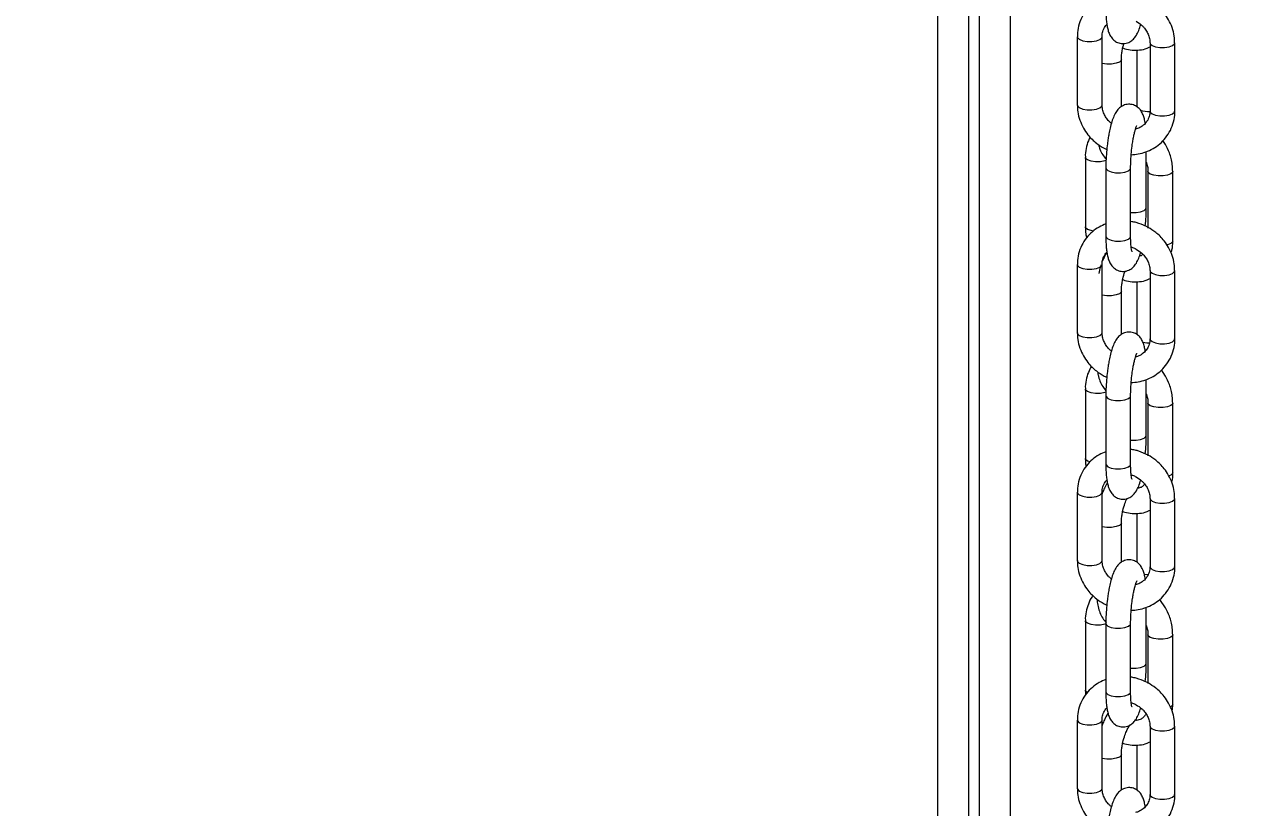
# Model space of a CAD drawing. Header units: millimetres. Extents: x -11024 to 8278, y -7837 to 5770.
# Drawn here: x -3608.6 to -3412.6, y -567.7 to -441.2 of the extents above; entities that cross this region are included whole.
import ezdxf

# ---------------------------------------------------------------- set-up
doc = ezdxf.new("R2010")
doc.units = ezdxf.units.MM
for name, color, linetype in [('DIKOM_ОБЪЕКТ', 7, 'Continuous'), ('DIKOM_РАЗМЕР_ЗОНА', 7, 'Continuous'), ('DIKOM_РАЗМЕР_ОБЪЕКТА', 7, 'Continuous')]:
    doc.layers.add(name, color=color, linetype=linetype)
doc.styles.add('style1', font='arial.ttf', dxfattribs={"width": 0.8})
doc.dimstyles.new('1-50', dxfattribs={"dimtxt": 300, "dimasz": 200, "dimexe": 100, "dimexo": 0, "dimgap": 100, "dimtad": 1, "dimtxsty": 'style1', "dimcen": 200, "dimclrd": 7, "dimclre": 7, "dimclrt": 7, "dimadec": 1, "dimazin": 2, "dimtfac": 1, "dimtmove": 0, "dimatfit": 2, "dimfxl": 0, "dimlwd": 25, "dimlwe": 18, "dimarcsym": 0})

# ---------------------------------------------------------------- blocks, each defined once
blk = doc.blocks.new('*D9')
at = {"layer": 'Defpoints', "color": 0, "transparency": 16777216}
for p in [(3740.68, 3707.51), (-8191.56, -3797.25), (-1076.12, -3797.25)]:
    blk.add_point(p, dxfattribs=at)
at = {"layer": 'DIKOM_РАЗМЕР_ОБЪЕКТА', "color": 7, "lineweight": 18, "transparency": 16777216}
for p, q in [((3740.68, 3707.51), (-8291.56, 3707.51)), ((-1076.12, -3797.25), (-8291.56, -3797.25))]:
    blk.add_line(p, q, dxfattribs=at)
at = {"layer": 'DIKOM_РАЗМЕР_ОБЪЕКТА', "color": 7, "lineweight": 25, "transparency": 16777216}
blk.add_line((-8191.56, 3507.51), (-8191.56, -3597.25), dxfattribs=at)
at = {"layer": 'DIKOM_РАЗМЕР_ОБЪЕКТА', "color": 7, "transparency": 16777216}
for points in [[(-8224.9, 3507.51), (-8158.23, 3507.51), (-8191.56, 3707.51)], [(-8224.9, -3597.25), (-8158.23, -3597.25), (-8191.56, -3797.25)]]:
    blk.add_solid(points, dxfattribs=at)
at = {"layer": 'DIKOM_РАЗМЕР_ОБЪЕКТА', "color": 7, "transparency": 16777216, "insert": (-8444.74, -44.87), "char_height": 300, "attachment_point": 5, "rotation": 90, "style": 'style1'}
blk.add_mtext('7500', dxfattribs=at)
blk = doc.blocks.new('*D10')
at = {"layer": 'Defpoints', "color": 0, "transparency": 16777216}
for p in [(-7791.31, -186.83), (6174.94, -1432.98), (6174.94, -5371.27)]:
    blk.add_point(p, dxfattribs=at)
at = {"layer": 'DIKOM_РАЗМЕР_ОБЪЕКТА', "color": 7, "lineweight": 18, "transparency": 16777216}
for p, q in [((-7791.31, -186.83), (-7791.31, -5471.27)), ((6174.94, -1432.98), (6174.94, -5471.27))]:
    blk.add_line(p, q, dxfattribs=at)
at = {"layer": 'DIKOM_РАЗМЕР_ОБЪЕКТА', "color": 7, "lineweight": 25, "transparency": 16777216}
blk.add_line((-7591.31, -5371.27), (5974.94, -5371.27), dxfattribs=at)
at = {"layer": 'DIKOM_РАЗМЕР_ОБЪЕКТА', "color": 7, "transparency": 16777216}
for points in [[(-7591.31, -5337.93), (-7591.31, -5404.6), (-7791.31, -5371.27)], [(5974.94, -5337.93), (5974.94, -5404.6), (6174.94, -5371.27)]]:
    blk.add_solid(points, dxfattribs=at)
at = {"layer": 'DIKOM_РАЗМЕР_ОБЪЕКТА', "color": 7, "transparency": 16777216, "insert": (-1343.68, -5118.1), "char_height": 300, "attachment_point": 5, "style": 'style1'}
blk.add_mtext('14000', dxfattribs=at)
blk = doc.blocks.new('*D11')
at = {"layer": 'Defpoints', "color": 0, "transparency": 16777216}
for p in [(3316.13, 5770.14), (-10574.15, -5797.25), (-1580.09, -5797.25)]:
    blk.add_point(p, dxfattribs=at)
at = {"layer": 'DIKOM_РАЗМЕР_ЗОНА', "color": 7, "lineweight": 18, "transparency": 16777216}
for p, q in [((3316.13, 5770.14), (-10674.15, 5770.14)), ((-1580.09, -5797.25), (-10674.15, -5797.25))]:
    blk.add_line(p, q, dxfattribs=at)
at = {"layer": 'DIKOM_РАЗМЕР_ЗОНА', "color": 7, "lineweight": 25, "transparency": 16777216}
blk.add_line((-10574.15, 5570.14), (-10574.15, -5597.25), dxfattribs=at)
at = {"layer": 'DIKOM_РАЗМЕР_ЗОНА', "color": 7, "transparency": 16777216}
for points in [[(-10607.49, 5570.14), (-10540.82, 5570.14), (-10574.15, 5770.14)], [(-10607.49, -5597.25), (-10540.82, -5597.25), (-10574.15, -5797.25)]]:
    blk.add_solid(points, dxfattribs=at)
at = {"layer": 'DIKOM_РАЗМЕР_ЗОНА', "color": 7, "transparency": 16777216, "insert": (-10827.33, -172.99), "char_height": 300, "attachment_point": 5, "rotation": 90, "style": 'style1'}
blk.add_mtext('11500', dxfattribs=at)

msp = doc.modelspace()

# ---------------------------------------------------------------- linework, layer by layer
at = {"layer": 'DIKOM_ОБЪЕКТ', "color": 7, "linetype": 'Continuous', "lineweight": 15}
for p, q in [((-3454.452, -1736.829), (-3454.452, 1463.171)), ((-3449.452, -1736.829), (-3449.452, 1463.171)), ((-3461.184, -787.318), (-3461.184, -386.829)), ((-3456.184, -2136.829), (-3456.184, -386.829)), ((-3438.662, -443.17), (-3438.662, -454.206)), ((-3434.662, -454.206), (-3434.662, -443.17)), ((-3426.93, -444.16), (-3426.93, -455.196)), ((-3422.974, -444.325), (-3422.93, -444.159)), ((-3422.93, -455.196), (-3422.93, -444.16)), ((-3429.08, -445.314), (-3429.08, -454.537)), ((-3431.551, -454.483), (-3431.551, -446.89)), ((-3434.707, -454.371), (-3434.662, -454.206)), ((-3424.429, -460.554), (-3424.84, -459.943)), ((-3434.346, -461.188), (-3433.901, -461.381)), ((-3427.535, -470.791), (-3427.535, -461.747)), ((-3437.369, -462.663), (-3437.369, -473.887)), ((-3434.057, -464.362), (-3434.057, -475.398)), ((-3430.056, -475.398), (-3430.056, -464.362)), ((-3427.263, -464.953), (-3427.263, -474.068)), ((-3423.262, -476.176), (-3423.262, -464.953)), ((-3427.691, -473.772), (-3427.648, -473.36)), ((-3438.662, -479.957), (-3438.662, -490.993)), ((-3434.662, -490.993), (-3434.662, -479.957)), ((-3426.93, -480.947), (-3426.93, -491.983)), ((-3422.974, -481.112), (-3422.93, -480.945)), ((-3422.93, -491.983), (-3422.93, -480.947)), ((-3429.08, -482.726), (-3429.08, -491.255)), ((-3431.551, -491.27), (-3431.551, -484.302)), ((-3434.707, -491.158), (-3434.662, -490.993)), ((-3424.429, -497.966), (-3425.088, -496.987)), ((-3434.346, -497.975), (-3433.901, -498.167)), ((-3427.535, -507.577), (-3427.535, -498.534)), ((-3437.369, -500.075), (-3437.369, -511.299)), ((-3434.057, -501.149), (-3434.057, -512.185)), ((-3430.056, -512.185), (-3430.056, -501.149)), ((-3427.263, -502.365), (-3427.263, -510.855)), ((-3423.262, -513.588), (-3423.262, -502.365)), ((-3427.691, -510.559), (-3427.648, -510.147)), ((-3423.578, -513.97), (-3423.864, -514.094)), ((-3438.662, -516.743), (-3438.662, -527.779)), ((-3434.662, -527.779), (-3434.662, -516.743)), ((-3426.93, -517.733), (-3426.93, -528.769)), ((-3422.974, -517.898), (-3422.93, -517.732)), ((-3422.93, -528.769), (-3422.93, -517.733)), ((-3429.08, -520.138), (-3429.08, -528.042)), ((-3431.551, -528.057), (-3431.551, -521.714)), ((-3434.707, -527.944), (-3434.662, -527.779)), ((-3434.346, -534.762), (-3433.901, -534.954)), ((-3424.429, -535.378), (-3425.336, -534.032)), ((-3427.535, -544.364), (-3427.535, -535.32)), ((-3437.369, -537.487), (-3437.369, -548.71)), ((-3434.057, -537.935), (-3434.057, -548.971)), ((-3430.056, -548.971), (-3430.056, -537.935)), ((-3427.263, -539.776), (-3427.263, -547.642)), ((-3423.262, -551), (-3423.262, -539.776)), ((-3437.362, -548.713), (-3437.317, -549.441)), ((-3427.691, -547.345), (-3427.648, -546.933)), ((-3438.662, -553.53), (-3438.662, -564.566)), ((-3434.662, -564.566), (-3434.662, -553.53)), ((-3426.93, -554.52), (-3426.93, -565.556)), ((-3422.974, -554.685), (-3422.93, -554.519)), ((-3422.93, -565.556), (-3422.93, -554.52)), ((-3429.08, -557.55), (-3429.08, -564.828)), ((-3431.551, -564.843), (-3431.551, -559.126)), ((-3434.707, -564.731), (-3434.662, -564.566)), ((-3427.63, -567.454), (-3427.73, -567.443))]:
    msp.add_line(p, q, dxfattribs=at)
at = {"layer": 'DIKOM_ОБЪЕКТ', "color": 7, "linetype": 'Continuous', "lineweight": 15, "flags": 128}
for points in [[(-3438.662, -443.171), (-3438.629, -443.311), (-3438.342, -443.596), (-3437.798, -443.816), (-3437.082, -443.938), (-3436.302, -443.943), (-3435.577, -443.83), (-3435.016, -443.616), (-3434.707, -443.335), (-3434.662, -443.174)], [(-3426.93, -444.156), (-3426.897, -444.301), (-3426.61, -444.586), (-3426.066, -444.806), (-3425.35, -444.928), (-3424.57, -444.932), (-3423.844, -444.82), (-3423.284, -444.606), (-3422.974, -444.325)], [(-3431.551, -446.889), (-3431.582, -447.014), (-3431.866, -447.271), (-3432.407, -447.471), (-3433.122, -447.581), (-3433.903, -447.587), (-3434.629, -447.486), (-3434.662, -447.478)], [(-3438.662, -454.206), (-3438.629, -454.347), (-3438.342, -454.632), (-3437.798, -454.852), (-3437.082, -454.974), (-3436.302, -454.979), (-3435.577, -454.866), (-3435.016, -454.652), (-3434.707, -454.371)], [(-3426.93, -455.196), (-3426.897, -455.337), (-3426.61, -455.622), (-3426.066, -455.842), (-3425.35, -455.964), (-3424.57, -455.968), (-3423.844, -455.856), (-3423.284, -455.642), (-3422.974, -455.361), (-3422.93, -455.196)], [(-3434.002, -463.18), (-3434.225, -463.244), (-3434.94, -463.354), (-3435.72, -463.36), (-3436.447, -463.259), (-3437.01, -463.068), (-3437.322, -462.815), (-3437.369, -462.664)], [(-3434.057, -464.355), (-3434.024, -464.503), (-3433.736, -464.788), (-3433.193, -465.008), (-3432.477, -465.13)], [(-3432.477, -465.13), (-3431.696, -465.134), (-3430.971, -465.022), (-3430.411, -464.808), (-3430.101, -464.527), (-3430.056, -464.36)], [(-3423.262, -464.951), (-3423.293, -465.077), (-3423.578, -465.334), (-3424.119, -465.533), (-3424.834, -465.644), (-3425.614, -465.649), (-3426.341, -465.549), (-3426.904, -465.357), (-3427.216, -465.104), (-3427.263, -464.949)], [(-3430.056, -471.549), (-3429.956, -471.559), (-3429.175, -471.563), (-3428.45, -471.45), (-3427.89, -471.237), (-3427.58, -470.956), (-3427.536, -470.797)], [(-3436.061, -474.551), (-3436.447, -474.483), (-3437.01, -474.291), (-3437.322, -474.038), (-3437.369, -473.888)], [(-3434.057, -475.398), (-3434.024, -475.539), (-3433.736, -475.824), (-3433.193, -476.044), (-3432.477, -476.166), (-3431.696, -476.17), (-3430.971, -476.058), (-3430.411, -475.844), (-3430.101, -475.563), (-3430.056, -475.398)], [(-3423.262, -476.176), (-3423.293, -476.301), (-3423.578, -476.558)], [(-3423.578, -476.558), (-3424.119, -476.757), (-3424.219, -476.78)], [(-3438.662, -479.958), (-3438.629, -480.098), (-3438.342, -480.383), (-3437.798, -480.603), (-3437.082, -480.725), (-3436.302, -480.729), (-3435.577, -480.616), (-3435.016, -480.403), (-3434.707, -480.122), (-3434.662, -479.961)], [(-3426.93, -480.942), (-3426.897, -481.088), (-3426.61, -481.373), (-3426.066, -481.593), (-3425.35, -481.714), (-3424.57, -481.719), (-3423.844, -481.606), (-3423.284, -481.393), (-3422.974, -481.112)], [(-3431.551, -484.301), (-3431.582, -484.426), (-3431.866, -484.683), (-3432.407, -484.882), (-3433.122, -484.993), (-3433.903, -484.999), (-3434.629, -484.898), (-3434.662, -484.89)], [(-3438.662, -490.993), (-3438.629, -491.134), (-3438.342, -491.419), (-3437.798, -491.639), (-3437.082, -491.761), (-3436.302, -491.765), (-3435.577, -491.652), (-3435.016, -491.439), (-3434.707, -491.158)], [(-3427.03, -492.657), (-3427.432, -492.646), (-3428.081, -492.562)], [(-3426.93, -491.983), (-3426.897, -492.124), (-3426.61, -492.409), (-3426.066, -492.629), (-3425.35, -492.75), (-3424.57, -492.755), (-3423.844, -492.642), (-3423.284, -492.429), (-3422.974, -492.148), (-3422.93, -491.983)], [(-3434.025, -500.599), (-3434.225, -500.656), (-3434.94, -500.766), (-3435.72, -500.772), (-3436.447, -500.671), (-3437.01, -500.48), (-3437.322, -500.227), (-3437.369, -500.076)], [(-3434.057, -501.142), (-3434.024, -501.29), (-3433.736, -501.575), (-3433.193, -501.795), (-3432.477, -501.916)], [(-3432.477, -501.916), (-3431.696, -501.921), (-3430.971, -501.808), (-3430.411, -501.595), (-3430.101, -501.314), (-3430.056, -501.147)], [(-3423.262, -502.363), (-3423.293, -502.489), (-3423.578, -502.746), (-3424.119, -502.945), (-3424.834, -503.056), (-3425.614, -503.061), (-3426.341, -502.961), (-3426.904, -502.769), (-3427.216, -502.516), (-3427.263, -502.361)], [(-3430.056, -508.336), (-3429.956, -508.345), (-3429.175, -508.35), (-3428.45, -508.237), (-3427.89, -508.024), (-3427.58, -507.742), (-3427.536, -507.584)], [(-3436.615, -511.852), (-3437.01, -511.703), (-3437.322, -511.45), (-3437.369, -511.3)], [(-3434.057, -512.185), (-3434.024, -512.326), (-3433.736, -512.611), (-3433.193, -512.831), (-3432.477, -512.952), (-3431.696, -512.957), (-3430.971, -512.844), (-3430.411, -512.631), (-3430.101, -512.35), (-3430.056, -512.185)], [(-3423.262, -513.588), (-3423.293, -513.713), (-3423.578, -513.97)], [(-3438.662, -516.745), (-3438.629, -516.885), (-3438.342, -517.17), (-3437.798, -517.39), (-3437.082, -517.511), (-3436.302, -517.516), (-3435.577, -517.403), (-3435.016, -517.19), (-3434.707, -516.908), (-3434.662, -516.748)], [(-3426.93, -517.729), (-3426.897, -517.875), (-3426.61, -518.16), (-3426.066, -518.38), (-3425.35, -518.501), (-3424.57, -518.506), (-3423.844, -518.393), (-3423.284, -518.18), (-3422.974, -517.898)], [(-3431.551, -521.713), (-3431.582, -521.838), (-3431.866, -522.095), (-3432.407, -522.294), (-3433.122, -522.405), (-3433.903, -522.41), (-3434.629, -522.31), (-3434.662, -522.302)], [(-3438.662, -527.779), (-3438.629, -527.921), (-3438.342, -528.206), (-3437.798, -528.426), (-3437.082, -528.547), (-3436.302, -528.552), (-3435.577, -528.439), (-3435.016, -528.226), (-3434.707, -527.944)], [(-3426.93, -528.769), (-3426.897, -528.911), (-3426.61, -529.196), (-3426.066, -529.416), (-3425.35, -529.537), (-3424.57, -529.542), (-3423.844, -529.429), (-3423.284, -529.216), (-3422.974, -528.934), (-3422.93, -528.769)], [(-3427.249, -530.066), (-3427.432, -530.058), (-3427.868, -530.012)], [(-3434.057, -538.021), (-3434.225, -538.068), (-3434.94, -538.178), (-3435.72, -538.184), (-3436.447, -538.083), (-3437.01, -537.892), (-3437.322, -537.639), (-3437.369, -537.488)], [(-3434.057, -537.929), (-3434.024, -538.077), (-3433.736, -538.362), (-3433.193, -538.582), (-3432.477, -538.703)], [(-3432.477, -538.703), (-3431.696, -538.708), (-3430.971, -538.595), (-3430.411, -538.382), (-3430.101, -538.1), (-3430.056, -537.934)], [(-3423.262, -539.775), (-3423.293, -539.901), (-3423.578, -540.158), (-3424.119, -540.357), (-3424.834, -540.468), (-3425.614, -540.473), (-3426.341, -540.373), (-3426.904, -540.181), (-3427.216, -539.928), (-3427.263, -539.772)], [(-3430.056, -545.122), (-3429.956, -545.132), (-3429.175, -545.137), (-3428.45, -545.024), (-3427.89, -544.81), (-3427.58, -544.529), (-3427.536, -544.37)], [(-3437.058, -549.089), (-3437.322, -548.862), (-3437.369, -548.712)], [(-3434.057, -548.971), (-3434.024, -549.113), (-3433.736, -549.398), (-3433.193, -549.618), (-3432.477, -549.739), (-3431.696, -549.744), (-3430.971, -549.631), (-3430.411, -549.418), (-3430.101, -549.136), (-3430.056, -548.971)], [(-3423.262, -551), (-3423.293, -551.125), (-3423.578, -551.382)], [(-3438.662, -553.531), (-3438.629, -553.671), (-3438.342, -553.956), (-3437.798, -554.176), (-3437.082, -554.298), (-3436.302, -554.303), (-3435.577, -554.19), (-3435.016, -553.976), (-3434.707, -553.695), (-3434.662, -553.534)], [(-3426.93, -554.516), (-3426.897, -554.661), (-3426.61, -554.946), (-3426.066, -555.166), (-3425.35, -555.288), (-3424.57, -555.293), (-3423.844, -555.18), (-3423.284, -554.966), (-3422.974, -554.685)], [(-3431.551, -559.125), (-3431.582, -559.25), (-3431.866, -559.507), (-3432.407, -559.706), (-3433.122, -559.817), (-3433.903, -559.822), (-3434.629, -559.722), (-3434.662, -559.714)], [(-3438.662, -564.566), (-3438.629, -564.707), (-3438.342, -564.992), (-3437.798, -565.212), (-3437.082, -565.334), (-3436.302, -565.339), (-3435.577, -565.226), (-3435.016, -565.012), (-3434.707, -564.731)], [(-3426.93, -565.556), (-3426.897, -565.697), (-3426.61, -565.982), (-3426.066, -566.202), (-3425.35, -566.324), (-3424.57, -566.329), (-3423.844, -566.216), (-3423.284, -566.002), (-3422.974, -565.721), (-3422.93, -565.556)]]:
    msp.add_lwpolyline(points, dxfattribs=at)
at = {"layer": 'DIKOM_ОБЪЕКТ', "color": 7, "linetype": 'Continuous', "lineweight": 15}
msp.add_arc((-3427.136, -450.747), 4.5, 252.3946, 272.38346, dxfattribs=at)
for points, knots in [([(-3434.057, -436.619), (-3434.428, -436.774), (-3435.212, -437.102), (-3436.276, -437.867), (-3437.233, -438.858), (-3438.004, -440.07), (-3438.481, -441.427), (-3438.686, -442.491), (-3438.645, -443.067), (-3438.638, -443.172)], [0, 0, 0, 0, 0.1393357, 0.294873, 0.4559756, 0.6235061, 0.7989097, 0.9631217, 1, 1, 1, 1]), ([(-3422.954, -444.158), (-3422.96, -443.794), (-3422.975, -442.965), (-3423.313, -441.702), (-3423.871, -440.454), (-3424.562, -439.43), (-3425.282, -438.623), (-3426.136, -437.865), (-3427.259, -437.117), (-3428.413, -436.624), (-3429.366, -436.342), (-3429.82, -436.274), (-3430.056, -436.238)], [0, 0, 0, 0, 0.0969033, 0.2209046, 0.3418463, 0.4535107, 0.539221, 0.6196996, 0.7457272, 0.8819531, 0.9385489, 1, 1, 1, 1]), ([(-3434.053, -438.605), (-3434.054, -438.738), (-3434.056, -439.172), (-3434.029, -439.866), (-3433.967, -440.672), (-3433.866, -441.415), (-3433.717, -442.102), (-3433.502, -442.739), (-3433.166, -443.339), (-3432.655, -443.862), (-3431.984, -444.222), (-3431.16, -444.338), (-3430.342, -444.134), (-3429.676, -443.678), (-3429.191, -443.088), (-3428.821, -442.37), (-3428.575, -441.739), (-3428.457, -441.291), (-3428.437, -441.212)], [0, 0, 0, 0, 0.0281798, 0.09191025, 0.15824523, 0.2255058, 0.29406838, 0.36594048, 0.43335338, 0.48858523, 0.54479498, 0.60458197, 0.66952317, 0.7305647, 0.79884431, 0.88461152, 0.97981221, 1, 1, 1, 1]), ([(-3429.167, -440.687), (-3428.842, -440.894), (-3428.388, -441.184), (-3427.851, -441.744), (-3427.464, -442.264), (-3427.137, -442.935), (-3426.948, -443.585), (-3426.95, -443.99), (-3426.951, -444.159)], [0, 0, 0, 0, 0.247191, 0.3461296, 0.5102267, 0.6814534, 0.8679178, 1, 1, 1, 1]), ([(-3434.641, -443.171), (-3434.647, -443.082), (-3434.671, -442.709), (-3434.481, -442.082), (-3434.223, -441.501), (-3433.94, -441.249), (-3433.886, -441.201)], [0, 0, 0, 0, 0.1158341, 0.4856609, 0.901225, 1, 1, 1, 1]), ([(-3431.549, -446.887), (-3431.55, -446.877), (-3431.559, -446.682), (-3431.528, -446.229), (-3431.455, -445.566), (-3431.334, -444.886), (-3431.203, -444.473), (-3431.14, -444.274)], [0, 0, 0, 0, 0.0135197, 0.246371, 0.5185025, 0.7683993, 1, 1, 1, 1]), ([(-3431.413, -444.976), (-3431.28, -445.026), (-3430.764, -445.221), (-3429.813, -445.358), (-3428.594, -445.341), (-3427.605, -445.16), (-3427.082, -444.898), (-3426.93, -444.822)], [0, 0, 0, 0, 0.0893657, 0.3473426, 0.6128865, 0.8868496, 1, 1, 1, 1]), ([(-3438.638, -454.208), (-3438.632, -454.572), (-3438.617, -455.401), (-3438.279, -456.664), (-3437.72, -457.912), (-3437.031, -458.937), (-3436.309, -459.741), (-3435.459, -460.507), (-3434.768, -460.93), (-3434.346, -461.188)], [0, 0, 0, 0, 0.1299616, 0.2962408, 0.4584202, 0.6081562, 0.7230798, 0.8310018, 1, 1, 1, 1]), ([(-3433.155, -457.154), (-3433.223, -457.108), (-3433.417, -456.976), (-3433.736, -456.617), (-3434.13, -456.104), (-3434.454, -455.431), (-3434.644, -454.781), (-3434.642, -454.376), (-3434.641, -454.208)], [0, 0, 0, 0, 0.06535, 0.188213, 0.3919903, 0.6046708, 0.8361628, 1, 1, 1, 1]), ([(-3427.706, -457.165), (-3427.715, -457.099), (-3427.756, -456.778), (-3427.877, -456.267), (-3428.09, -455.627), (-3428.426, -455.027), (-3428.937, -454.504), (-3429.608, -454.144), (-3430.431, -454.027), (-3431.25, -454.232), (-3431.916, -454.688), (-3432.402, -455.279), (-3432.773, -455.989), (-3433.091, -456.866), (-3433.353, -457.847), (-3433.547, -458.779), (-3433.692, -459.633), (-3433.83, -460.609), (-3433.901, -461.342), (-3433.944, -461.793)], [0, 0, 0, 0, 0.0157238, 0.0761639, 0.1395722, 0.1989902, 0.2476962, 0.2972639, 0.3499997, 0.4072538, 0.4611003, 0.5213059, 0.5969296, 0.6808831, 0.7577752, 0.8216565, 0.8711413, 0.9207434, 1, 1, 1, 1]), ([(-3429.965, -462.23), (-3429.586, -462.202), (-3428.783, -462.143), (-3427.591, -461.811), (-3426.41, -461.271), (-3425.315, -460.501), (-3424.359, -459.507), (-3423.588, -458.296), (-3423.111, -456.939), (-3422.906, -455.874), (-3422.947, -455.299), (-3422.954, -455.194)], [0, 0, 0, 0, 0.10092658, 0.21330612, 0.33017436, 0.4512257, 0.57660993, 0.70699685, 0.84351367, 0.97131538, 1, 1, 1, 1]), ([(-3426.951, -455.194), (-3426.945, -455.283), (-3426.922, -455.656), (-3427.1, -456.29), (-3427.501, -457.038), (-3428.15, -457.629), (-3428.759, -457.985), (-3429.164, -458.068), (-3429.264, -458.089)], [0, 0, 0, 0, 0.0643574, 0.2693935, 0.4997299, 0.7238434, 0.9321856, 1, 1, 1, 1]), ([(-3430.055, -464.361), (-3430.054, -464.173), (-3430.052, -463.744), (-3430.022, -462.992), (-3429.954, -461.993), (-3429.856, -461.081), (-3429.738, -460.24), (-3429.628, -459.59), (-3429.49, -458.917), (-3429.347, -458.345), (-3429.208, -457.897), (-3429.102, -457.615), (-3429.03, -457.482), (-3429.042, -457.499), (-3429.044, -457.502)], [0, 0, 0, 0, 0.0688383, 0.1569716, 0.2583693, 0.4058173, 0.4635446, 0.5565957, 0.6477998, 0.7394261, 0.8270484, 0.9081119, 0.9808463, 1, 1, 1, 1]), ([(-3436.594, -459.395), (-3436.696, -459.581), (-3437.007, -460.152), (-3437.255, -461.232), (-3437.398, -462.152), (-3437.364, -462.634), (-3437.362, -462.666)], [0, 0, 0, 0, 0.19255361, 0.58814802, 0.97295232, 1, 1, 1, 1]), ([(-3423.269, -464.95), (-3423.281, -464.571), (-3423.303, -463.867), (-3423.508, -462.859), (-3423.834, -461.752), (-3424.201, -461.012), (-3424.429, -460.554)], [0, 0, 0, 0, 0.2522573, 0.4694564, 0.6714326, 1, 1, 1, 1]), ([(-3435.237, -460.596), (-3435.165, -460.851), (-3434.998, -461.438), (-3434.607, -462.247), (-3434.209, -462.734), (-3434.016, -462.97)], [0, 0, 0, 0, 0.2819439, 0.6517483, 1, 1, 1, 1]), ([(-3433.944, -461.793), (-3433.98, -462.294), (-3434.029, -462.991), (-3434.055, -463.843), (-3434.053, -464.19), (-3434.053, -464.356)], [0, 0, 0, 0, 0.572124, 0.7960257, 1, 1, 1, 1]), ([(-3427.535, -463.415), (-3427.517, -463.456), (-3427.438, -463.635), (-3427.352, -464.055), (-3427.262, -464.537), (-3427.272, -464.849), (-3427.275, -464.947)], [0, 0, 0, 0, 0.0804913, 0.3513349, 0.796478, 1, 1, 1, 1]), ([(-3427.648, -473.36), (-3427.612, -472.859), (-3427.563, -472.162), (-3427.537, -471.31), (-3427.539, -470.963), (-3427.539, -470.797)], [0, 0, 0, 0, 0.5721492, 0.7960608, 1, 1, 1, 1]), ([(-3434.057, -473.406), (-3434.428, -473.561), (-3435.212, -473.889), (-3436.276, -474.654), (-3437.233, -475.645), (-3438.004, -476.857), (-3438.481, -478.214), (-3438.686, -479.278), (-3438.645, -479.853), (-3438.638, -479.959)], [0, 0, 0, 0, 0.1393374, 0.294875, 0.455978, 0.6235061, 0.7988959, 0.9631216, 1, 1, 1, 1]), ([(-3437.362, -473.889), (-3437.354, -474.268), (-3437.343, -474.855), (-3437.216, -475.439), (-3437.172, -475.646)], [0, 0, 0, 0, 0.6460722, 1, 1, 1, 1]), ([(-3422.954, -480.944), (-3422.96, -480.581), (-3422.975, -479.752), (-3423.313, -478.489), (-3423.871, -477.24), (-3424.562, -476.216), (-3425.282, -475.41), (-3426.136, -474.651), (-3427.259, -473.904), (-3428.413, -473.411), (-3429.366, -473.129), (-3429.82, -473.061), (-3430.056, -473.025)], [0, 0, 0, 0, 0.0969125, 0.2209036, 0.3418475, 0.4535099, 0.5392202, 0.6196988, 0.7457278, 0.8819538, 0.9385488, 1, 1, 1, 1]), ([(-3434.053, -475.392), (-3434.054, -475.525), (-3434.056, -475.959), (-3434.029, -476.653), (-3433.967, -477.459), (-3433.866, -478.202), (-3433.717, -478.889), (-3433.502, -479.525), (-3433.166, -480.125), (-3432.655, -480.649), (-3431.984, -481.008), (-3431.16, -481.125), (-3430.342, -480.921), (-3429.676, -480.465), (-3429.191, -479.875), (-3428.821, -479.157), (-3428.575, -478.526), (-3428.457, -478.077), (-3428.437, -477.999)], [0, 0, 0, 0, 0.028178, 0.0919084, 0.1582434, 0.2255054, 0.2940447, 0.3659407, 0.4333536, 0.4885854, 0.5447944, 0.6045814, 0.6695222, 0.7305646, 0.7988442, 0.8846102, 0.9798122, 1, 1, 1, 1]), ([(-3429.829, -477.887), (-3429.828, -477.889), (-3429.811, -477.921), (-3429.868, -477.779), (-3429.925, -477.482), (-3429.997, -476.959), (-3430.041, -476.273), (-3430.06, -475.708), (-3430.056, -475.419), (-3430.055, -475.397)], [0, 0, 0, 0, 0.0147893, 0.1783064, 0.3526931, 0.5397052, 0.78333, 0.983393, 1, 1, 1, 1]), ([(-3423.53, -478.096), (-3423.48, -477.928), (-3423.306, -477.347), (-3423.233, -476.687), (-3423.267, -476.205), (-3423.269, -476.173)], [0, 0, 0, 0, 0.2744942, 0.9525095, 1, 1, 1, 1]), ([(-3434.641, -479.958), (-3434.647, -479.869), (-3434.671, -479.496), (-3434.481, -478.869), (-3434.223, -478.287), (-3433.94, -478.036), (-3433.886, -477.988)], [0, 0, 0, 0, 0.1158333, 0.4856573, 0.9012257, 1, 1, 1, 1]), ([(-3433.892, -477.943), (-3434.024, -478.175), (-3434.274, -478.618), (-3434.477, -479.109), (-3434.573, -479.343)], [0, 0, 0, 0, 0.5255456, 1, 1, 1, 1]), ([(-3429.966, -477.141), (-3429.895, -477.16), (-3429.618, -477.236), (-3429.359, -477.372), (-3429.167, -477.473)], [0, 0, 0, 0, 0.256689, 1, 1, 1, 1]), ([(-3429.167, -477.473), (-3428.842, -477.681), (-3428.388, -477.971), (-3427.851, -478.531), (-3427.464, -479.05), (-3427.137, -479.721), (-3426.948, -480.372), (-3426.95, -480.777), (-3426.951, -480.945)], [0, 0, 0, 0, 0.24719899, 0.3461215, 0.51025585, 0.68149602, 0.86796379, 1, 1, 1, 1]), ([(-3434.813, -480.003), (-3434.85, -480.106), (-3435.016, -480.557), (-3435.129, -481.035), (-3435.217, -481.403)], [0, 0, 0, 0, 0.2276847, 1, 1, 1, 1]), ([(-3428.085, -478.299), (-3428.178, -478.39), (-3428.334, -478.542), (-3428.55, -478.591), (-3428.638, -478.611)], [0, 0, 0, 0, 0.5941126, 1, 1, 1, 1]), ([(-3431.549, -484.299), (-3431.55, -484.289), (-3431.559, -484.095), (-3431.528, -483.641), (-3431.457, -482.977), (-3431.288, -482.109), (-3431.105, -481.445), (-3430.946, -481.048), (-3430.931, -481.011)], [0, 0, 0, 0, 0.0107728, 0.1950828, 0.4105424, 0.6084076, 0.9637224, 1, 1, 1, 1]), ([(-3431.413, -482.388), (-3431.28, -482.438), (-3430.764, -482.633), (-3429.813, -482.77), (-3428.594, -482.753), (-3427.605, -482.572), (-3427.082, -482.31), (-3426.93, -482.234)], [0, 0, 0, 0, 0.0893357, 0.34732138, 0.61287438, 0.88684575, 1, 1, 1, 1]), ([(-3438.638, -490.995), (-3438.632, -491.358), (-3438.617, -492.187), (-3438.279, -493.45), (-3437.72, -494.699), (-3437.031, -495.723), (-3436.309, -496.528), (-3435.459, -497.294), (-3434.768, -497.717), (-3434.346, -497.975)], [0, 0, 0, 0, 0.1299788, 0.2962556, 0.4584297, 0.6081637, 0.7230883, 0.8310043, 1, 1, 1, 1]), ([(-3433.155, -493.941), (-3433.223, -493.895), (-3433.417, -493.763), (-3433.736, -493.404), (-3434.13, -492.891), (-3434.454, -492.217), (-3434.644, -491.568), (-3434.642, -491.162), (-3434.641, -490.995)], [0, 0, 0, 0, 0.0653552, 0.1882191, 0.3920348, 0.6046676, 0.8361615, 1, 1, 1, 1]), ([(-3427.706, -493.951), (-3427.715, -493.885), (-3427.756, -493.564), (-3427.877, -493.054), (-3428.09, -492.413), (-3428.426, -491.814), (-3428.937, -491.291), (-3429.608, -490.931), (-3430.431, -490.814), (-3431.25, -491.018), (-3431.916, -491.474), (-3432.402, -492.066), (-3432.773, -492.775), (-3433.091, -493.653), (-3433.353, -494.634), (-3433.547, -495.565), (-3433.692, -496.42), (-3433.83, -497.396), (-3433.901, -498.129), (-3433.944, -498.579)], [0, 0, 0, 0, 0.01572257, 0.07616377, 0.13957111, 0.19898914, 0.24769516, 0.29726355, 0.34999916, 0.40725331, 0.46109905, 0.52130556, 0.59692931, 0.68088286, 0.75777506, 0.82165634, 0.8711412, 0.92074167, 1, 1, 1, 1]), ([(-3429.965, -499.017), (-3429.586, -498.989), (-3428.783, -498.93), (-3427.591, -498.598), (-3426.41, -498.058), (-3425.315, -497.288), (-3424.359, -496.294), (-3423.588, -495.082), (-3423.111, -493.726), (-3422.906, -492.661), (-3422.947, -492.086), (-3422.954, -491.981)], [0, 0, 0, 0, 0.1009354, 0.2133053, 0.3301853, 0.4512261, 0.5766108, 0.7069981, 0.8435131, 0.9713177, 1, 1, 1, 1]), ([(-3426.951, -491.981), (-3426.945, -492.07), (-3426.922, -492.443), (-3427.1, -493.077), (-3427.501, -493.825), (-3428.15, -494.416), (-3428.759, -494.771), (-3429.164, -494.855), (-3429.264, -494.876)], [0, 0, 0, 0, 0.0643621, 0.2693971, 0.4997324, 0.7238448, 0.932186, 1, 1, 1, 1]), ([(-3430.055, -501.147), (-3430.054, -500.959), (-3430.052, -500.53), (-3430.022, -499.779), (-3429.954, -498.779), (-3429.856, -497.868), (-3429.738, -497.027), (-3429.628, -496.377), (-3429.49, -495.703), (-3429.347, -495.132), (-3429.208, -494.683), (-3429.102, -494.401), (-3429.03, -494.269), (-3429.042, -494.286), (-3429.044, -494.289)], [0, 0, 0, 0, 0.0688548, 0.1569747, 0.2583717, 0.4058222, 0.4635459, 0.5565964, 0.6478026, 0.7394284, 0.8270501, 0.9081119, 0.9808464, 1, 1, 1, 1]), ([(-3436.392, -496.407), (-3436.569, -496.723), (-3436.959, -497.421), (-3437.259, -498.642), (-3437.398, -499.564), (-3437.364, -500.046), (-3437.362, -500.078)], [0, 0, 0, 0, 0.2886839, 0.637181, 0.9761725, 1, 1, 1, 1]), ([(-3435.393, -497.279), (-3435.365, -497.455), (-3435.282, -497.979), (-3435.016, -498.779), (-3434.617, -499.648), (-3434.227, -500.122), (-3434.043, -500.346)], [0, 0, 0, 0, 0.1460454, 0.4357262, 0.733357, 1, 1, 1, 1]), ([(-3433.944, -498.579), (-3433.98, -499.08), (-3434.029, -499.777), (-3434.055, -500.629), (-3434.053, -500.977), (-3434.053, -501.142)], [0, 0, 0, 0, 0.5721242, 0.7960151, 1, 1, 1, 1]), ([(-3423.269, -502.361), (-3423.281, -501.983), (-3423.303, -501.279), (-3423.508, -500.271), (-3423.834, -499.164), (-3424.201, -498.424), (-3424.429, -497.966)], [0, 0, 0, 0, 0.2522573, 0.4694564, 0.6714326, 1, 1, 1, 1]), ([(-3427.535, -500.827), (-3427.517, -500.868), (-3427.438, -501.047), (-3427.352, -501.467), (-3427.262, -501.948), (-3427.272, -502.261), (-3427.275, -502.359)], [0, 0, 0, 0, 0.0804409, 0.3513628, 0.7964867, 1, 1, 1, 1]), ([(-3427.648, -510.147), (-3427.612, -509.646), (-3427.563, -508.949), (-3427.537, -508.097), (-3427.539, -507.749), (-3427.539, -507.584)], [0, 0, 0, 0, 0.57216025, 0.79606083, 1, 1, 1, 1]), ([(-3434.057, -510.192), (-3434.428, -510.347), (-3435.212, -510.676), (-3436.276, -511.441), (-3437.233, -512.431), (-3438.004, -513.644), (-3438.481, -515.001), (-3438.686, -516.065), (-3438.645, -516.64), (-3438.638, -516.745)], [0, 0, 0, 0, 0.139337, 0.2948741, 0.4559767, 0.623507, 0.7988934, 0.9631217, 1, 1, 1, 1]), ([(-3437.362, -511.301), (-3437.361, -511.68), (-3437.359, -512.104), (-3437.274, -512.528), (-3437.265, -512.573)], [0, 0, 0, 0, 0.8929025, 1, 1, 1, 1]), ([(-3422.954, -517.731), (-3422.96, -517.368), (-3422.975, -516.539), (-3423.313, -515.276), (-3423.871, -514.027), (-3424.562, -513.003), (-3425.282, -512.196), (-3426.136, -511.438), (-3427.259, -510.69), (-3428.413, -510.197), (-3429.366, -509.916), (-3429.82, -509.847), (-3430.056, -509.812)], [0, 0, 0, 0, 0.09691481, 0.22090327, 0.34184706, 0.45351135, 0.53921958, 0.61969977, 0.74572721, 0.88195393, 0.93854894, 1, 1, 1, 1]), ([(-3434.053, -512.178), (-3434.054, -512.311), (-3434.056, -512.746), (-3434.029, -513.439), (-3433.967, -514.245), (-3433.866, -514.988), (-3433.717, -515.676), (-3433.502, -516.312), (-3433.166, -516.912), (-3432.655, -517.435), (-3431.983, -517.795), (-3431.16, -517.912), (-3430.342, -517.708), (-3429.676, -517.251), (-3429.191, -516.661), (-3428.821, -515.944), (-3428.575, -515.312), (-3428.457, -514.864), (-3428.437, -514.785)], [0, 0, 0, 0, 0.02816852, 0.09191428, 0.15824946, 0.22551168, 0.29404992, 0.36594733, 0.43333688, 0.48858793, 0.54478184, 0.6045836, 0.66952459, 0.73056718, 0.79884699, 0.88461446, 0.97979283, 1, 1, 1, 1]), ([(-3429.829, -514.673), (-3429.828, -514.676), (-3429.811, -514.708), (-3429.868, -514.566), (-3429.925, -514.269), (-3429.997, -513.746), (-3430.041, -513.06), (-3430.06, -512.496), (-3430.056, -512.205), (-3430.055, -512.183)], [0, 0, 0, 0, 0.0147898, 0.1783051, 0.3526888, 0.5396975, 0.7833127, 0.9834283, 1, 1, 1, 1]), ([(-3433.809, -515.2), (-3433.968, -515.484), (-3434.256, -516.001), (-3434.531, -516.614), (-3434.643, -516.935), (-3434.662, -516.989)], [0, 0, 0, 0, 0.5037556, 0.9167931, 1, 1, 1, 1]), ([(-3434.641, -516.745), (-3434.647, -516.656), (-3434.671, -516.282), (-3434.481, -515.656), (-3434.223, -515.074), (-3433.94, -514.823), (-3433.886, -514.774)], [0, 0, 0, 0, 0.1157566, 0.4856158, 0.9012163, 1, 1, 1, 1]), ([(-3429.966, -513.927), (-3429.895, -513.947), (-3429.618, -514.023), (-3429.359, -514.159), (-3429.167, -514.26)], [0, 0, 0, 0, 0.256749, 1, 1, 1, 1]), ([(-3429.167, -514.26), (-3428.842, -514.467), (-3428.388, -514.758), (-3427.851, -515.317), (-3427.464, -515.837), (-3427.137, -516.508), (-3426.948, -517.158), (-3426.95, -517.564), (-3426.951, -517.732)], [0, 0, 0, 0, 0.2472031, 0.3461257, 0.5102603, 0.6814954, 0.8679689, 1, 1, 1, 1]), ([(-3427.806, -515.411), (-3427.849, -515.475), (-3428.014, -515.721), (-3428.36, -515.977), (-3428.739, -516.066), (-3428.927, -516.11)], [0, 0, 0, 0, 0.15073648, 0.57968193, 1, 1, 1, 1]), ([(-3423.422, -515.121), (-3423.411, -515.081), (-3423.282, -514.625), (-3423.234, -514.098), (-3423.267, -513.617), (-3423.269, -513.585)], [0, 0, 0, 0, 0.0824851, 0.9399244, 1, 1, 1, 1]), ([(-3431.549, -521.711), (-3431.55, -521.701), (-3431.559, -521.507), (-3431.528, -521.053), (-3431.457, -520.389), (-3431.29, -519.519), (-3431.065, -518.756), (-3430.813, -518.106), (-3430.688, -517.853), (-3430.625, -517.725)], [0, 0, 0, 0, 0.008693, 0.1574203, 0.3312835, 0.490949, 0.7776594, 0.8880288, 1, 1, 1, 1]), ([(-3431.413, -519.8), (-3431.28, -519.85), (-3430.764, -520.045), (-3429.813, -520.182), (-3428.594, -520.165), (-3427.605, -519.984), (-3427.082, -519.722), (-3426.93, -519.646)], [0, 0, 0, 0, 0.0893358, 0.3473208, 0.612874, 0.8868456, 1, 1, 1, 1]), ([(-3438.638, -527.781), (-3438.632, -528.145), (-3438.617, -528.974), (-3438.279, -530.237), (-3437.72, -531.486), (-3437.031, -532.51), (-3436.309, -533.315), (-3435.459, -534.081), (-3434.768, -534.504), (-3434.346, -534.762)], [0, 0, 0, 0, 0.1299762, 0.2962539, 0.4584202, 0.6081641, 0.7230867, 0.8310033, 1, 1, 1, 1]), ([(-3433.155, -530.727), (-3433.223, -530.681), (-3433.417, -530.55), (-3433.736, -530.191), (-3434.13, -529.677), (-3434.454, -529.004), (-3434.644, -528.354), (-3434.642, -527.949), (-3434.641, -527.781)], [0, 0, 0, 0, 0.0653509, 0.1882154, 0.392032, 0.6046657, 0.8361607, 1, 1, 1, 1]), ([(-3427.706, -530.738), (-3427.715, -530.672), (-3427.756, -530.351), (-3427.877, -529.841), (-3428.09, -529.2), (-3428.426, -528.6), (-3428.937, -528.077), (-3429.609, -527.717), (-3430.432, -527.601), (-3431.25, -527.805), (-3431.916, -528.261), (-3432.402, -528.853), (-3432.773, -529.562), (-3433.091, -530.439), (-3433.353, -531.421), (-3433.547, -532.352), (-3433.692, -533.206), (-3433.83, -534.183), (-3433.901, -534.915), (-3433.944, -535.366)], [0, 0, 0, 0, 0.01570537, 0.07614653, 0.13955612, 0.19897418, 0.24769887, 0.29725336, 0.34999016, 0.40725905, 0.46109009, 0.52129678, 0.59692192, 0.68087703, 0.75777064, 0.8216531, 0.87113888, 0.92074193, 1, 1, 1, 1]), ([(-3429.965, -535.804), (-3429.586, -535.776), (-3428.783, -535.717), (-3427.591, -535.384), (-3426.41, -534.845), (-3425.315, -534.075), (-3424.359, -533.08), (-3423.588, -531.869), (-3423.111, -530.512), (-3422.906, -529.448), (-3422.947, -528.873), (-3422.954, -528.767)], [0, 0, 0, 0, 0.1009276, 0.2132984, 0.3301782, 0.4512198, 0.5766053, 0.7069936, 0.8435096, 0.9713151, 1, 1, 1, 1]), ([(-3426.951, -528.767), (-3426.945, -528.857), (-3426.922, -529.229), (-3427.1, -529.864), (-3427.501, -530.611), (-3428.15, -531.203), (-3428.759, -531.558), (-3429.164, -531.642), (-3429.264, -531.662)], [0, 0, 0, 0, 0.0643623, 0.2693982, 0.4997304, 0.7238437, 0.9321857, 1, 1, 1, 1]), ([(-3430.055, -537.934), (-3430.054, -537.746), (-3430.052, -537.317), (-3430.022, -536.565), (-3429.954, -535.566), (-3429.856, -534.655), (-3429.738, -533.814), (-3429.628, -533.164), (-3429.49, -532.49), (-3429.347, -531.918), (-3429.208, -531.47), (-3429.102, -531.188), (-3429.03, -531.056), (-3429.042, -531.072), (-3429.044, -531.076)], [0, 0, 0, 0, 0.0688579, 0.1569777, 0.2583748, 0.4058219, 0.4635488, 0.5565992, 0.6478027, 0.7394284, 0.8270502, 0.9081119, 0.9808464, 1, 1, 1, 1]), ([(-3436.147, -533.437), (-3436.195, -533.495), (-3436.518, -533.887), (-3436.913, -534.776), (-3437.267, -536.048), (-3437.398, -536.976), (-3437.364, -537.458), (-3437.362, -537.49)], [0, 0, 0, 0, 0.05404105, 0.36611891, 0.676678, 0.97876638, 1, 1, 1, 1]), ([(-3435.492, -534), (-3435.488, -534.072), (-3435.461, -534.496), (-3435.312, -535.234), (-3435.022, -536.194), (-3434.598, -537.091), (-3434.186, -537.592), (-3433.979, -537.843)], [0, 0, 0, 0, 0.0464014, 0.2750386, 0.5119172, 0.7552451, 1, 1, 1, 1]), ([(-3433.944, -535.366), (-3433.98, -535.867), (-3434.029, -536.564), (-3434.055, -537.416), (-3434.053, -537.763), (-3434.053, -537.929)], [0, 0, 0, 0, 0.572124, 0.7960257, 1, 1, 1, 1]), ([(-3423.269, -539.773), (-3423.281, -539.395), (-3423.303, -538.691), (-3423.508, -537.683), (-3423.834, -536.576), (-3424.201, -535.836), (-3424.429, -535.378)], [0, 0, 0, 0, 0.2522538, 0.4694499, 0.6714364, 1, 1, 1, 1]), ([(-3427.535, -538.239), (-3427.517, -538.28), (-3427.438, -538.459), (-3427.352, -538.879), (-3427.262, -539.361), (-3427.272, -539.673), (-3427.275, -539.771)], [0, 0, 0, 0, 0.080438, 0.3513337, 0.796338, 1, 1, 1, 1]), ([(-3427.648, -546.933), (-3427.612, -546.432), (-3427.563, -545.735), (-3427.537, -544.883), (-3427.539, -544.536), (-3427.539, -544.37)], [0, 0, 0, 0, 0.5721554, 0.7960585, 1, 1, 1, 1]), ([(-3422.954, -554.518), (-3422.96, -554.154), (-3422.975, -553.325), (-3423.313, -552.062), (-3423.871, -550.814), (-3424.562, -549.79), (-3425.282, -548.983), (-3426.136, -548.225), (-3427.259, -547.477), (-3428.413, -546.984), (-3429.366, -546.702), (-3429.82, -546.634), (-3430.056, -546.598)], [0, 0, 0, 0, 0.0969125, 0.2209036, 0.3418475, 0.4535099, 0.5392202, 0.6196988, 0.7457278, 0.8819538, 0.9385488, 1, 1, 1, 1]), ([(-3434.057, -546.979), (-3434.428, -547.134), (-3435.212, -547.462), (-3436.276, -548.228), (-3437.233, -549.218), (-3438.004, -550.43), (-3438.481, -551.787), (-3438.686, -552.851), (-3438.645, -553.427), (-3438.638, -553.532)], [0, 0, 0, 0, 0.1393369, 0.294874, 0.4559765, 0.6235042, 0.7988934, 0.9631185, 1, 1, 1, 1]), ([(-3434.053, -548.965), (-3434.054, -549.098), (-3434.056, -549.533), (-3434.029, -550.226), (-3433.967, -551.032), (-3433.866, -551.775), (-3433.717, -552.462), (-3433.502, -553.098), (-3433.166, -553.699), (-3432.655, -554.222), (-3431.983, -554.582), (-3431.16, -554.698), (-3430.342, -554.495), (-3429.676, -554.038), (-3429.191, -553.448), (-3428.821, -552.73), (-3428.575, -552.099), (-3428.457, -551.651), (-3428.437, -551.572)], [0, 0, 0, 0, 0.0281666, 0.0918971, 0.1582506, 0.2255127, 0.294052, 0.3659481, 0.4333387, 0.4885896, 0.5447826, 0.6045842, 0.669525, 0.7305666, 0.7988473, 0.8846134, 0.9797929, 1, 1, 1, 1]), ([(-3429.829, -551.46), (-3429.828, -551.463), (-3429.811, -551.495), (-3429.868, -551.352), (-3429.925, -551.055), (-3429.997, -550.533), (-3430.041, -549.846), (-3430.06, -549.283), (-3430.056, -548.992), (-3430.055, -548.97)], [0, 0, 0, 0, 0.0147891, 0.1783037, 0.3526879, 0.5396973, 0.7833184, 0.9834347, 1, 1, 1, 1]), ([(-3429.966, -550.714), (-3429.895, -550.734), (-3429.618, -550.809), (-3429.359, -550.946), (-3429.167, -551.047)], [0, 0, 0, 0, 0.2567561, 1, 1, 1, 1]), ([(-3433.707, -552.449), (-3433.728, -552.478), (-3433.944, -552.782), (-3434.236, -553.397), (-3434.531, -554.026), (-3434.643, -554.347), (-3434.662, -554.401)], [0, 0, 0, 0, 0.0523819, 0.5494995, 0.9244631, 1, 1, 1, 1]), ([(-3434.641, -553.531), (-3434.647, -553.442), (-3434.671, -553.069), (-3434.481, -552.442), (-3434.222, -551.86), (-3433.94, -551.609), (-3433.886, -551.561)], [0, 0, 0, 0, 0.1158341, 0.4855543, 0.9011256, 1, 1, 1, 1]), ([(-3427.59, -552.489), (-3427.598, -552.511), (-3427.684, -552.735), (-3427.952, -553.047), (-3428.414, -553.411), (-3428.868, -553.593), (-3429.241, -553.568), (-3429.315, -553.563)], [0, 0, 0, 0, 0.0251734, 0.2680387, 0.5491036, 0.909932, 1, 1, 1, 1]), ([(-3429.167, -551.047), (-3428.842, -551.254), (-3428.388, -551.544), (-3427.851, -552.104), (-3427.464, -552.624), (-3427.137, -553.295), (-3426.948, -553.945), (-3426.95, -554.351), (-3426.951, -554.519)], [0, 0, 0, 0, 0.2472029, 0.346121, 0.5102555, 0.6814958, 0.8679637, 1, 1, 1, 1]), ([(-3423.355, -552.057), (-3423.3, -551.739), (-3423.241, -551.39), (-3423.267, -551.029), (-3423.269, -550.997)], [0, 0, 0, 0, 0.9125412, 1, 1, 1, 1]), ([(-3431.549, -559.123), (-3431.55, -559.113), (-3431.559, -558.919), (-3431.528, -558.465), (-3431.457, -557.801), (-3431.29, -556.931), (-3431.066, -556.166), (-3430.779, -555.437), (-3430.521, -554.9), (-3430.291, -554.495), (-3430.171, -554.337), (-3430.156, -554.317)], [0, 0, 0, 0, 0.006866, 0.1242489, 0.2614762, 0.3874976, 0.6137935, 0.7009062, 0.8417091, 0.9807087, 1, 1, 1, 1]), ([(-3431.413, -557.212), (-3431.28, -557.262), (-3430.764, -557.457), (-3429.814, -557.594), (-3428.594, -557.576), (-3427.605, -557.396), (-3427.082, -557.134), (-3426.93, -557.058)], [0, 0, 0, 0, 0.0893697, 0.3473569, 0.6128725, 0.8868895, 1, 1, 1, 1]), ([(-3427.706, -567.525), (-3427.715, -567.459), (-3427.756, -567.137), (-3427.877, -566.628), (-3428.09, -565.987), (-3428.426, -565.387), (-3428.937, -564.864), (-3429.609, -564.504), (-3430.432, -564.388), (-3431.25, -564.592), (-3431.916, -565.048), (-3432.402, -565.64), (-3432.773, -566.348), (-3433.091, -567.226), (-3433.353, -568.207), (-3433.547, -569.139), (-3433.692, -569.993), (-3433.83, -570.969), (-3433.901, -571.702), (-3433.944, -572.153)], [0, 0, 0, 0, 0.015704, 0.0761461, 0.1395544, 0.1989733, 0.2476968, 0.2972511, 0.3499877, 0.4072564, 0.4610865, 0.5212939, 0.5969398, 0.6808746, 0.757785, 0.8216537, 0.8711393, 0.9207405, 1, 1, 1, 1]), ([(-3438.638, -564.568), (-3438.632, -564.932), (-3438.617, -565.761), (-3438.279, -567.024), (-3437.72, -568.272), (-3437.031, -569.297), (-3436.309, -570.101), (-3435.459, -570.868), (-3434.768, -571.29), (-3434.346, -571.548)], [0, 0, 0, 0, 0.129979, 0.2962563, 0.4584221, 0.6081627, 0.7230875, 0.8310038, 1, 1, 1, 1]), ([(-3433.155, -567.514), (-3433.223, -567.468), (-3433.417, -567.336), (-3433.736, -566.977), (-3434.13, -566.464), (-3434.454, -565.791), (-3434.644, -565.141), (-3434.642, -564.736), (-3434.641, -564.568)], [0, 0, 0, 0, 0.0653556, 0.1882146, 0.3920314, 0.604672, 0.8361671, 1, 1, 1, 1]), ([(-3429.916, -572.585), (-3429.553, -572.558), (-3428.767, -572.5), (-3427.591, -572.171), (-3426.41, -571.631), (-3425.315, -570.861), (-3424.359, -569.867), (-3423.588, -568.656), (-3423.111, -567.299), (-3422.906, -566.235), (-3422.947, -565.659), (-3422.954, -565.554)], [0, 0, 0, 0, 0.0969771, 0.2098417, 0.3272363, 0.4488099, 0.5747466, 0.7057059, 0.8428242, 0.971189, 1, 1, 1, 1]), ([(-3426.951, -565.554), (-3426.945, -565.643), (-3426.922, -566.016), (-3427.1, -566.65), (-3427.501, -567.398), (-3428.15, -567.989), (-3428.754, -568.343), (-3429.155, -568.426), (-3429.25, -568.446)], [0, 0, 0, 0, 0.0645682, 0.2702598, 0.5013326, 0.7261627, 0.935171, 1, 1, 1, 1])]:
    msp.add_open_spline(points, degree=3, knots=knots, dxfattribs=at)

# ---------------------------------------------------------------- dimensions: what is measured, and where the dimension line sits
at = {"layer": 'DIKOM_РАЗМЕР_ЗОНА'}
dim = msp.add_linear_dim(base=(-10574.155, -5797.252), p1=(3316.126, 5770.14), p2=(-1580.087, -5797.252), angle=90, text='11500', dimstyle='1-50', dxfattribs=at)
dim.commit()
dim.dimension.update_dxf_attribs({"geometry": '*D11', "text_midpoint": (-10574.155, -172.992), "dimtype": 160})
at = {"layer": 'DIKOM_РАЗМЕР_ОБЪЕКТА'}
dim = msp.add_linear_dim(base=(-8191.564, -3797.252), p1=(3740.68, 3707.508), p2=(-1076.116, -3797.252), angle=90, text='7500', dimstyle='1-50', dxfattribs=at)
dim.commit()
dim.dimension.update_dxf_attribs({"geometry": '*D9', "text_midpoint": (-8191.564, -44.872), "dimtype": 160})
dim = msp.add_linear_dim(base=(6174.942, -5371.267), p1=(-7791.307, -186.829), p2=(6174.942, -1432.983), text='14000', dimstyle='1-50', dxfattribs=at)
dim.commit()
dim.dimension.update_dxf_attribs({"geometry": '*D10', "text_midpoint": (-1343.681, -5371.267), "dimtype": 160})

doc.saveas('drawing.dxf')
